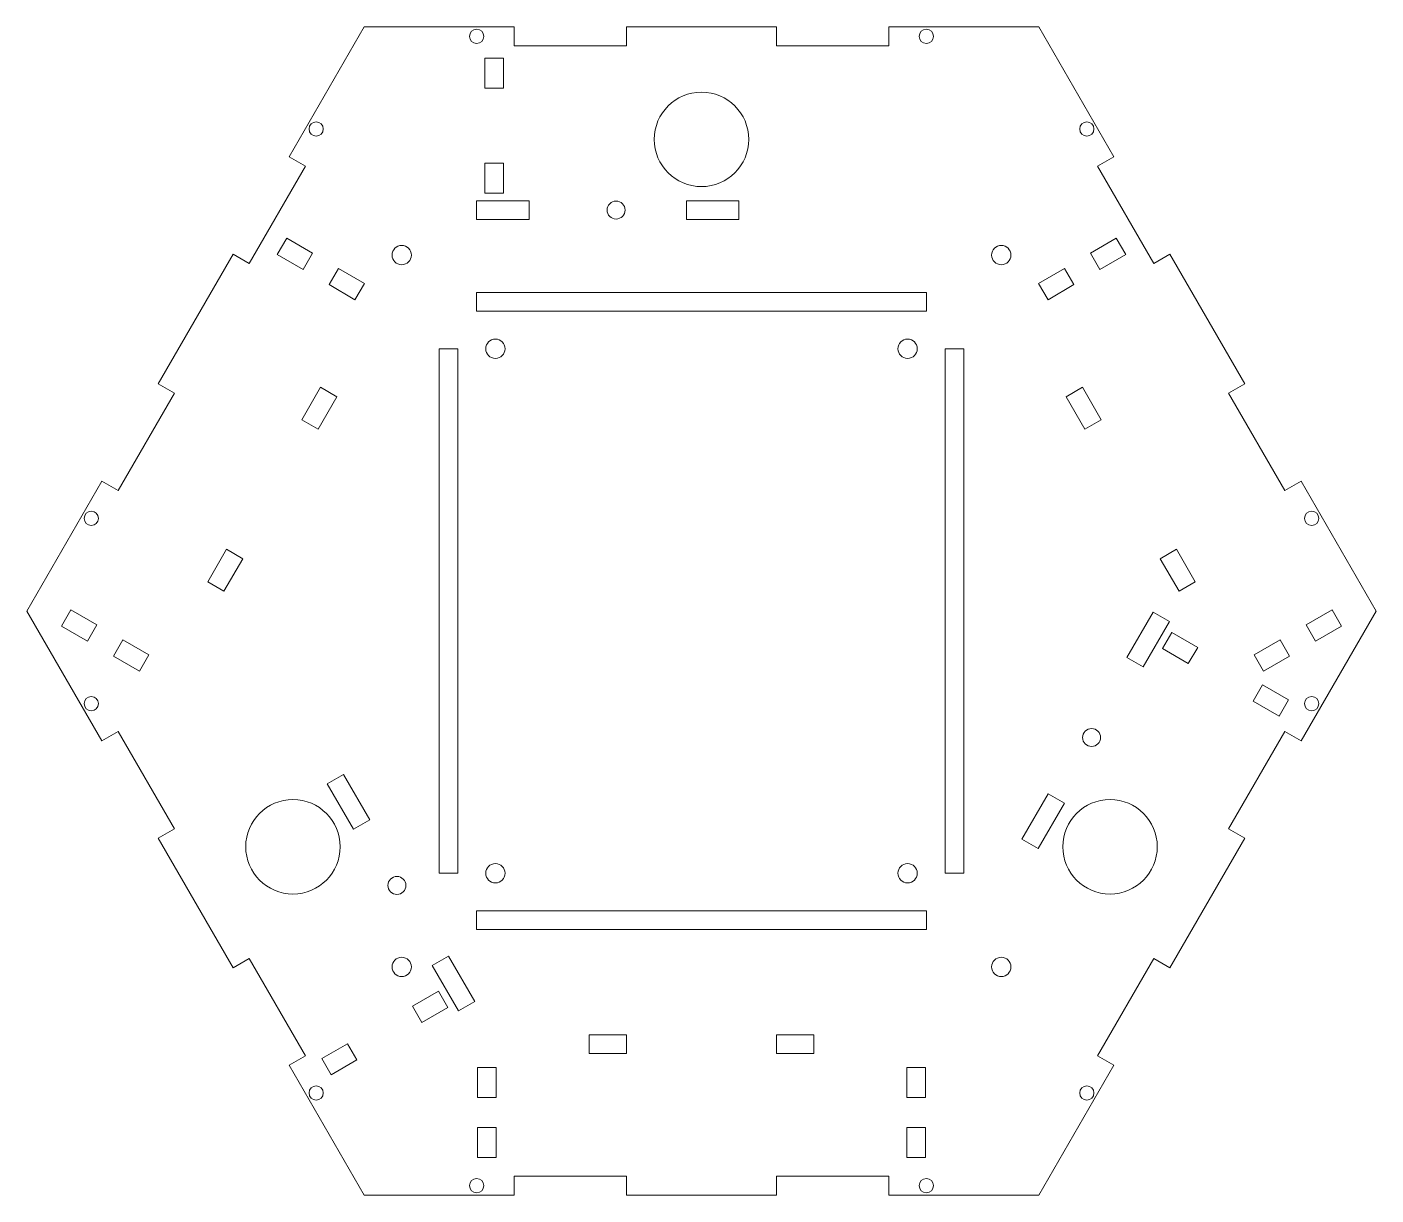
# Model space of a CAD drawing. Header units: inches. Extents: x 0 to 20.6, y 0 to 26.2.
# Drawn here: x 11.64 to 20.64, y 18.42 to 26.21 of the extents above; entities outside this region: 2.
import ezdxf

# ---------------------------------------------------------------- set-up
doc = ezdxf.new("R2010")
doc.units = ezdxf.units.IN
doc.header["$MEASUREMENT"] = 0
doc.styles.add('SLDTEXTSTYLE0', font='TXT', dxfattribs={"width": 0.7})

msp = doc.modelspace()

# ---------------------------------------------------------------- linework, layer by layer
at = {"color": 7, "linetype": 'Continuous', "lineweight": 15}
for p, q in [((13.3926, 25.347), (13.8926, 26.213)), ((13.8926, 26.213), (14.8926, 26.213)), ((14.8926, 26.213), (14.8926, 26.088)), ((15.6426, 26.088), (15.6426, 26.213)), ((15.6426, 26.213), (16.6426, 26.213)), ((16.6426, 26.213), (16.6426, 26.088)), ((17.3926, 26.088), (17.3926, 26.213)), ((17.3926, 26.213), (18.3926, 26.213)), ((18.3926, 26.213), (18.8926, 25.347)), ((14.8926, 26.088), (15.6426, 26.088)), ((16.6426, 26.088), (17.3926, 26.088)), ((14.6976, 26.004), (14.8226, 26.004)), ((14.6976, 25.804), (14.6976, 26.004)), ((14.8226, 26.004), (14.8226, 25.804)), ((14.8226, 25.804), (14.6976, 25.804)), ((13.5009, 25.2845), (13.3926, 25.347)), ((14.6976, 25.304), (14.8226, 25.304)), ((14.6976, 25.104), (14.6976, 25.304)), ((14.8226, 25.304), (14.8226, 25.104)), ((18.8926, 25.347), (18.7844, 25.2845)), ((13.1259, 24.635), (13.5009, 25.2845)), ((18.7844, 25.2845), (19.1594, 24.635)), ((14.6426, 25.054), (14.9926, 25.054)), ((14.6426, 24.929), (14.6426, 25.054)), ((14.8226, 25.104), (14.6976, 25.104)), ((14.9926, 25.054), (14.9926, 24.929)), ((16.0426, 25.054), (16.3926, 25.054)), ((16.0426, 24.929), (16.0426, 25.054)), ((16.3926, 25.054), (16.3926, 24.929)), ((14.9926, 24.929), (14.6426, 24.929)), ((16.3926, 24.929), (16.0426, 24.929)), ((13.3124, 24.6954), (13.3754, 24.8034)), ((13.3754, 24.8034), (13.5482, 24.7026)), ((18.7371, 24.7026), (18.9098, 24.8034)), ((18.9098, 24.8034), (18.9728, 24.6954)), ((12.5176, 23.8315), (13.0176, 24.6975)), ((13.0176, 24.6975), (13.1259, 24.635)), ((13.4852, 24.5946), (13.3124, 24.6954)), ((13.5482, 24.7026), (13.4852, 24.5946)), ((18.8001, 24.5946), (18.7371, 24.7026)), ((18.9728, 24.6954), (18.8001, 24.5946)), ((19.1594, 24.635), (19.2676, 24.6975)), ((19.2676, 24.6975), (19.7676, 23.8315)), ((13.6579, 24.4938), (13.7209, 24.6018)), ((13.7209, 24.6018), (13.8937, 24.501)), ((18.3916, 24.501), (18.5643, 24.6018)), ((18.5643, 24.6018), (18.6273, 24.4938)), ((13.8307, 24.393), (13.6579, 24.4938)), ((13.8937, 24.501), (13.8307, 24.393)), ((18.4546, 24.393), (18.3916, 24.501)), ((18.6273, 24.4938), (18.4546, 24.393)), ((14.6426, 24.4409), (17.6426, 24.4409)), ((14.6426, 24.3159), (14.6426, 24.4409)), ((17.6426, 24.4409), (17.6426, 24.3159)), ((17.6426, 24.3159), (14.6426, 24.3159)), ((14.3926, 24.0659), (14.5176, 24.0659)), ((14.3926, 20.5659), (14.3926, 24.0659)), ((14.5176, 24.0659), (14.5176, 20.5659)), ((17.7676, 24.0659), (17.8926, 24.0659)), ((17.7676, 20.5659), (17.7676, 24.0659)), ((17.8926, 24.0659), (17.8926, 20.5659)), ((12.2509, 23.1194), (12.6259, 23.769)), ((12.6259, 23.769), (12.5176, 23.8315)), ((13.4763, 23.5926), (13.6018, 23.8088)), ((13.6018, 23.8088), (13.7099, 23.7461)), ((18.5753, 23.7461), (18.6834, 23.8088)), ((18.6834, 23.8088), (18.8089, 23.5926)), ((19.7676, 23.8315), (19.6594, 23.769)), ((19.6594, 23.769), (20.0344, 23.1194)), ((13.7099, 23.7461), (13.5844, 23.5299)), ((18.7008, 23.5299), (18.5753, 23.7461)), ((13.5844, 23.5299), (13.4763, 23.5926)), ((18.8089, 23.5926), (18.7008, 23.5299)), ((11.6426, 22.3159), (12.1426, 23.1819)), ((12.1426, 23.1819), (12.2509, 23.1194)), ((20.0344, 23.1194), (20.1426, 23.1819)), ((20.1426, 23.1819), (20.6426, 22.3159)), ((12.8488, 22.5115), (12.9743, 22.7277)), ((12.9743, 22.7277), (13.0824, 22.665)), ((19.2028, 22.665), (19.3109, 22.7277)), ((19.3109, 22.7277), (19.4364, 22.5115)), ((13.0824, 22.665), (12.9569, 22.4488)), ((19.3283, 22.4488), (19.2028, 22.665)), ((12.9569, 22.4488), (12.8488, 22.5115)), ((19.4364, 22.5115), (19.3283, 22.4488)), ((11.8729, 22.2148), (11.9354, 22.3231)), ((11.9354, 22.3231), (12.1086, 22.2231)), ((20.1766, 22.2231), (20.3498, 22.3231)), ((20.3498, 22.3231), (20.4123, 22.2148)), ((12.1426, 21.4499), (11.6426, 22.3159)), ((18.9806, 22.0053), (19.1556, 22.3084)), ((19.2639, 22.2459), (19.0889, 21.9428)), ((19.1556, 22.3084), (19.2639, 22.2459)), ((20.6426, 22.3159), (20.1426, 21.4499)), ((12.0461, 22.1148), (11.8729, 22.2148)), ((12.1086, 22.2231), (12.0461, 22.1148)), ((19.2172, 22.065), (19.2797, 22.1733)), ((19.2797, 22.1733), (19.4529, 22.0733)), ((20.2391, 22.1148), (20.1766, 22.2231)), ((20.4123, 22.2148), (20.2391, 22.1148)), ((12.2193, 22.0148), (12.2818, 22.1231)), ((12.2818, 22.1231), (12.455, 22.0231)), ((19.3904, 21.965), (19.2172, 22.065)), ((19.4529, 22.0733), (19.3904, 21.965)), ((19.8302, 22.0231), (20.0034, 22.1231)), ((20.0034, 22.1231), (20.0659, 22.0148)), ((12.3925, 21.9148), (12.2193, 22.0148)), ((12.455, 22.0231), (12.3925, 21.9148)), ((19.0889, 21.9428), (18.9806, 22.0053)), ((19.8927, 21.9148), (19.8302, 22.0231)), ((20.0659, 22.0148), (19.8927, 21.9148)), ((19.8234, 21.715), (19.8859, 21.8233)), ((19.8859, 21.8233), (20.0591, 21.7233)), ((19.9966, 21.615), (19.8234, 21.715)), ((20.0591, 21.7233), (19.9966, 21.615)), ((12.2509, 21.5124), (12.1426, 21.4499)), ((12.6259, 20.8629), (12.2509, 21.5124)), ((20.0344, 21.5124), (19.6594, 20.8629)), ((20.1426, 21.4499), (20.0344, 21.5124)), ((13.6463, 21.1634), (13.7546, 21.2259)), ((13.8213, 20.8603), (13.6463, 21.1634)), ((13.7546, 21.2259), (13.9296, 20.9228)), ((18.2806, 20.7928), (18.4556, 21.096)), ((18.4556, 21.096), (18.5639, 21.0335)), ((18.5639, 21.0335), (18.3889, 20.7303)), ((13.9296, 20.9228), (13.8213, 20.8603)), ((12.5176, 20.8004), (12.6259, 20.8629)), ((13.0176, 19.9343), (12.5176, 20.8004)), ((18.3889, 20.7303), (18.2806, 20.7928)), ((19.7676, 20.8004), (19.2676, 19.9343)), ((19.6594, 20.8629), (19.7676, 20.8004)), ((14.5176, 20.5659), (14.3926, 20.5659)), ((17.8926, 20.5659), (17.7676, 20.5659)), ((14.6426, 20.3159), (17.6426, 20.3159)), ((14.6426, 20.1909), (14.6426, 20.3159)), ((17.6426, 20.3159), (17.6426, 20.1909)), ((17.6426, 20.1909), (14.6426, 20.1909)), ((13.1259, 19.9968), (13.0176, 19.9343)), ((13.5009, 19.3473), (13.1259, 19.9968)), ((14.3463, 19.9509), (14.4546, 20.0134)), ((14.4546, 20.0134), (14.6296, 19.7103)), ((19.1594, 19.9968), (18.7844, 19.3473)), ((19.2676, 19.9343), (19.1594, 19.9968)), ((14.5213, 19.6478), (14.3463, 19.9509)), ((14.2148, 19.6787), (14.388, 19.7787)), ((14.388, 19.7787), (14.4505, 19.6704)), ((14.6296, 19.7103), (14.5213, 19.6478)), ((14.2773, 19.5704), (14.2148, 19.6787)), ((14.4505, 19.6704), (14.2773, 19.5704)), ((15.3926, 19.4888), (15.6426, 19.4888)), ((15.3926, 19.3638), (15.3926, 19.4888)), ((15.6426, 19.4888), (15.6426, 19.3638)), ((16.6426, 19.4888), (16.8926, 19.4888)), ((16.6426, 19.3638), (16.6426, 19.4888)), ((16.8926, 19.4888), (16.8926, 19.3638)), ((13.6086, 19.3287), (13.7818, 19.4287)), ((13.7818, 19.4287), (13.8443, 19.3204)), ((15.6426, 19.3638), (15.3926, 19.3638)), ((16.8926, 19.3638), (16.6426, 19.3638)), ((13.3926, 19.2848), (13.5009, 19.3473)), ((13.8926, 18.4188), (13.3926, 19.2848)), ((13.6711, 19.2204), (13.6086, 19.3287)), ((13.8443, 19.3204), (13.6711, 19.2204)), ((14.6476, 19.2688), (14.7726, 19.2688)), ((14.6476, 19.0688), (14.6476, 19.2688)), ((14.7726, 19.2688), (14.7726, 19.0688)), ((17.5126, 19.2688), (17.6376, 19.2688)), ((17.5126, 19.0688), (17.5126, 19.2688)), ((17.6376, 19.2688), (17.6376, 19.0688)), ((18.8926, 19.2848), (18.3926, 18.4188)), ((18.7844, 19.3473), (18.8926, 19.2848)), ((14.7726, 19.0688), (14.6476, 19.0688)), ((17.6376, 19.0688), (17.5126, 19.0688)), ((14.6476, 18.8688), (14.7726, 18.8688)), ((14.6476, 18.6688), (14.6476, 18.8688)), ((14.7726, 18.8688), (14.7726, 18.6688)), ((17.5126, 18.8688), (17.6376, 18.8688)), ((17.5126, 18.6688), (17.5126, 18.8688)), ((17.6376, 18.8688), (17.6376, 18.6688)), ((14.7726, 18.6688), (14.6476, 18.6688)), ((17.6376, 18.6688), (17.5126, 18.6688)), ((14.8926, 18.5438), (14.8926, 18.4188)), ((15.6426, 18.5438), (14.8926, 18.5438)), ((15.6426, 18.4188), (15.6426, 18.5438)), ((17.3926, 18.5438), (16.6426, 18.5438)), ((16.6426, 18.5438), (16.6426, 18.4188)), ((17.3926, 18.4188), (17.3926, 18.5438)), ((14.8926, 18.4188), (13.8926, 18.4188)), ((16.6426, 18.4188), (15.6426, 18.4188)), ((18.3926, 18.4188), (17.3926, 18.4188))]:
    msp.add_line(p, q, dxfattribs=at)
for centre, radius in [((14.6426, 26.1505), 0.0475), ((17.6426, 26.1505), 0.0475), ((16.1426, 25.463), 0.315), ((13.5717, 25.5323), 0.0475), ((18.7135, 25.5323), 0.0475), ((15.5726, 24.9915), 0.06), ((14.1426, 24.6909), 0.0645), ((18.1426, 24.6909), 0.0645), ((14.7676, 24.0659), 0.0645), ((17.5176, 24.0659), 0.0645), ((12.0717, 22.9342), 0.0475), ((20.2135, 22.9342), 0.0475), ((12.0717, 21.6976), 0.0475), ((20.2135, 21.6976), 0.0475), ((18.7448, 21.4717), 0.06), ((13.4171, 20.7424), 0.315), ((18.8681, 20.7424), 0.315), ((14.7676, 20.5659), 0.0645), ((17.5176, 20.5659), 0.0645), ((14.1105, 20.4845), 0.06), ((14.1426, 19.9409), 0.0645), ((18.1426, 19.9409), 0.0645), ((13.5717, 19.0996), 0.0475), ((18.7135, 19.0996), 0.0475), ((14.6426, 18.4813), 0.0475), ((17.6426, 18.4813), 0.0475)]:
    msp.add_circle(centre, radius, dxfattribs=at)

# ---------------------------------------------------------------- texts
at = {"color": 7, "linetype": 'Continuous', "char_height": 0.572807, "attachment_point": 1, "style": 'SLDTEXTSTYLE0'}
for s, insert in [('SolidWorks Educational Edition.', (0, 1.5976)), ('For Instructional Use Only.', (0, 0.7384))]:
    msp.add_mtext(s, dxfattribs=dict(at, insert=insert))

doc.saveas('drawing.dxf')
